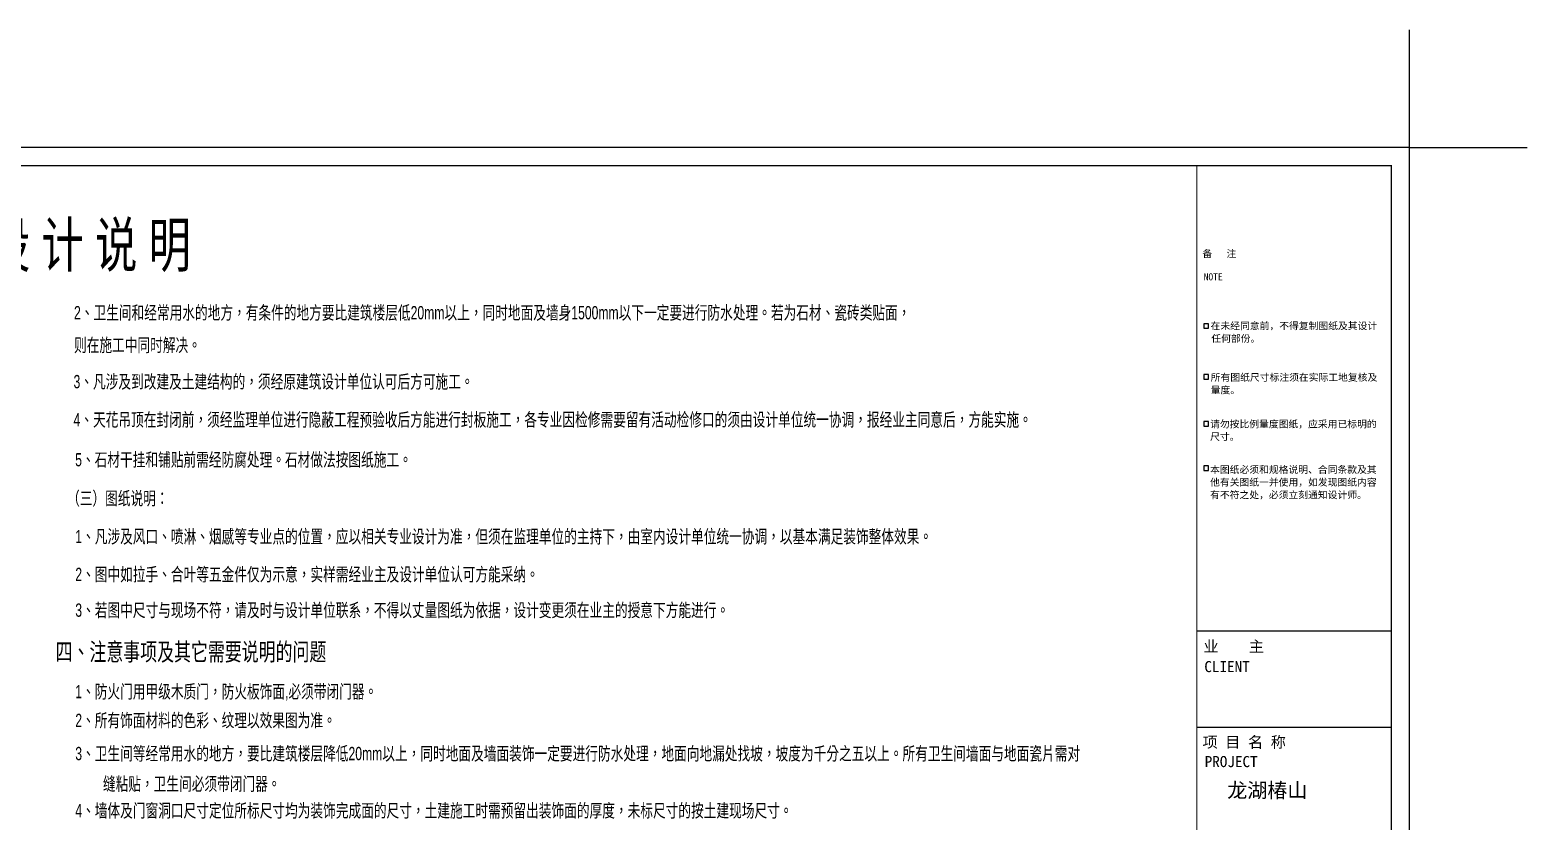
# Paper-space layout 'Layout1' of a CAD drawing. Extents: x -33 to 1767, y -6 to 331.
# Drawn here: x 1512.6 to 1767.1, y 196.3 to 330.9 of the extents above; entities that cross this region are included whole.
import ezdxf

# ---------------------------------------------------------------- set-up
doc = ezdxf.new("R2010")
doc.units = 0
doc.header["$LTSCALE"] = 10
doc.header["$MEASUREMENT"] = 0
for name, color, linetype in [('P-Text  平面文字', 9, 'Continuous'), ('图框', 7, 'Continuous'), ('平面家具(活动)', 134, 'Continuous')]:
    doc.layers.add(name, color=color, linetype=linetype)
doc.styles.add('PDC DIM', font='PMingLiU-ExtB.ttf', dxfattribs={"width": 0.8})
doc.styles.add('图框黑体', font='simhei.ttf')

# ---------------------------------------------------------------- blocks, each defined once
blk = doc.blocks.new('A$C2F647F21')
at = {"layer": '图框'}
for p, q in [((440, 316.97), (440, 336.97)), ((440, 316.97), (460, 316.97)), ((403.87, 234.79), (436.92, 234.79)), ((403.87, 218.43), (436.92, 218.43))]:
    blk.add_line(p, q, dxfattribs=at)
for points in [[(440, 20), (440, 316.97), (20, 316.97), (20, 20)], [(436.93, 23.07), (36.61, 23.07), (36.6, 313.9), (436.92, 313.9)], [(405.08, 286.24), (405.87, 286.24), (405.87, 287.03), (405.08, 287.03)], [(405.08, 277.62), (405.87, 277.62), (405.87, 278.4), (405.08, 278.4)], [(405.08, 269.6), (405.87, 269.6), (405.87, 270.39), (405.08, 270.39)], [(405.08, 262.08), (405.87, 262.08), (405.87, 262.86), (405.08, 262.86)]]:
    blk.add_lwpolyline(points, close=True, dxfattribs=at)
at = {"layer": '图框', "const_width": 0.203}
blk.add_lwpolyline([(403.87, 313.9), (436.92, 313.9), (436.93, 23.07), (403.88, 23.07)], close=True, dxfattribs=at)
at = {"layer": '图框', "style": '图框黑体'}
for s, height, p in [('备   注', 1.19, (404.82, 298.34)), ('NOTE', 1.19, (405.03, 294.4)), ('在未经同意前，不得复制图纸及其设计', 1.1898, (406.21, 286.06)), ('任何部份。', 1.19, (406.33, 283.91)), ('所有图纸尺寸标注须在实际工地复核及', 1.1898, (406.23, 277.3)), ('量度。', 1.19, (406.23, 275.15)), ('请勿按比例量度图纸，应采用已标明的', 1.1898, (406.12, 269.37)), ('尺寸。', 1.19, (406.12, 267.22)), ('本图纸必须和规格说明、合同条款及其', 1.1898, (406.12, 261.62)), ('他有关图纸一并使用，如发现图纸内容', 1.1898, (406.12, 259.47)), ('有不符之处，必须立刻通知设计师。', 1.1898, (406.12, 257.32)), ('业    主', 1.889, (405, 231.2)), ('CLIENT', 1.889, (405.14, 227.78)), ('项 目 名 称', 1.889, (404.84, 214.94)), ('PROJECT', 1.889, (405.2, 211.63))]:
    blk.add_text(s, height=height, dxfattribs=at).set_placement(p)
at = {"layer": '图框', "style": 'PDC DIM'}
for tag, p, height in [('CLIENT', (412, 222.8), 2.83), ('PROJECT', (405.4, 206.44), 2.83), ('SCALE', (420.59, 145.41), 2.12), ('DATE', (420.59, 135.26), 2.12), ('DRAWINGTITLE', (405.71, 114.29), 2.83), ('SHEETNO', (411.05, 86.09), 2.83)]:
    blk.add_attdef(tag, p, '', height=height, dxfattribs=at)

psp = doc.layouts.get("Layout1")

# ---------------------------------------------------------------- block references
at = {"layer": '平面家具(活动)', "linetype": 'ByBlock'}
ref = psp.add_blockref('A$C2F647F21', (1307.09, -6.12), dxfattribs=at)
ref.add_attrib('PROJECT', '    龙湖椿山', (1712.49, 200.32), dxfattribs={"layer": '图框', "height": 2.5, "style": 'PDC DIM'})

# ---------------------------------------------------------------- texts
at = {"layer": 'P-Text  平面文字', "style": 'PDC DIM', "width": 0.7}
for s, height, p in [('施 工 图 设 计 说 明', 7.5289, (1478.15, 290.56)), ('2、卫生间和经常用水的地方，有条件的地方要比建筑楼层低20mm以上，同时地面及墙身1500mm以下一定要进行防水处理。若为石材、瓷砖类贴面，', 2.2587, (1520.09, 281.65)), ('则在施工中同时解决。', 2.259, (1520.09, 276.14)), ('3、凡涉及到改建及土建结构的，须经原建筑设计单位认可后方可施工。', 2.2587, (1520.01, 269.93)), ('4、天花吊顶在封闭前，须经监理单位进行隐蔽工程预验收后方能进行封板施工，各专业因检修需要留有活动检修口的须由设计单位统一协调，报经业主同意后，方能实施。', 2.2587, (1520.01, 263.46)), ('5、石材干挂和铺贴前需经防腐处理。石材做法按图纸施工。', 2.2587, (1520.29, 256.65)), ('（三）图纸说明：', 2.259, (1518.91, 250.08)), ('1、凡涉及风口、喷淋、烟感等专业点的位置，应以相关专业设计为准，但须在监理单位的主持下，由室内设计单位统一协调，以基本满足装饰整体效果。', 2.2587, (1520.31, 243.59)), ('2、图中如拉手、合叶等五金件仅为示意，实样需经业主及设计单位认可方能采纳。', 2.2587, (1520.31, 237.15)), ('3、若图中尺寸与现场不符，请及时与设计单位联系，不得以丈量图纸为依据，设计变更须在业主的授意下方能进行。', 2.2587, (1520.31, 231.07)), ('四、注意事项及其它需要说明的问题', 3.0116, (1516.97, 223.61)), ('1、防火门用甲级木质门，防火板饰面,必须带闭门器。', 2.2587, (1520.31, 217.23)), ('2、所有饰面材料的色彩、纹理以效果图为准。', 2.2587, (1520.31, 212.33)), ('3、卫生间等经常用水的地方，要比建筑楼层降低20mm以上，同时地面及墙面装饰一定要进行防水处理，地面向地漏处找坡，坡度为千分之五以上。所有卫生间墙面与地面瓷片需对', 2.2587, (1520.31, 206.69)), ('缝粘贴，卫生间必须带闭门器。', 2.2587, (1525.01, 201.54)), ('4、墙体及门窗洞口尺寸定位所标尺寸均为装饰完成面的尺寸，土建施工时需预留出装饰面的厚度，未标尺寸的按土建现场尺寸。', 2.2587, (1520.31, 196.99))]:
    psp.add_text(s, height=height, dxfattribs=at).set_placement(p)

doc.saveas('drawing.dxf')
